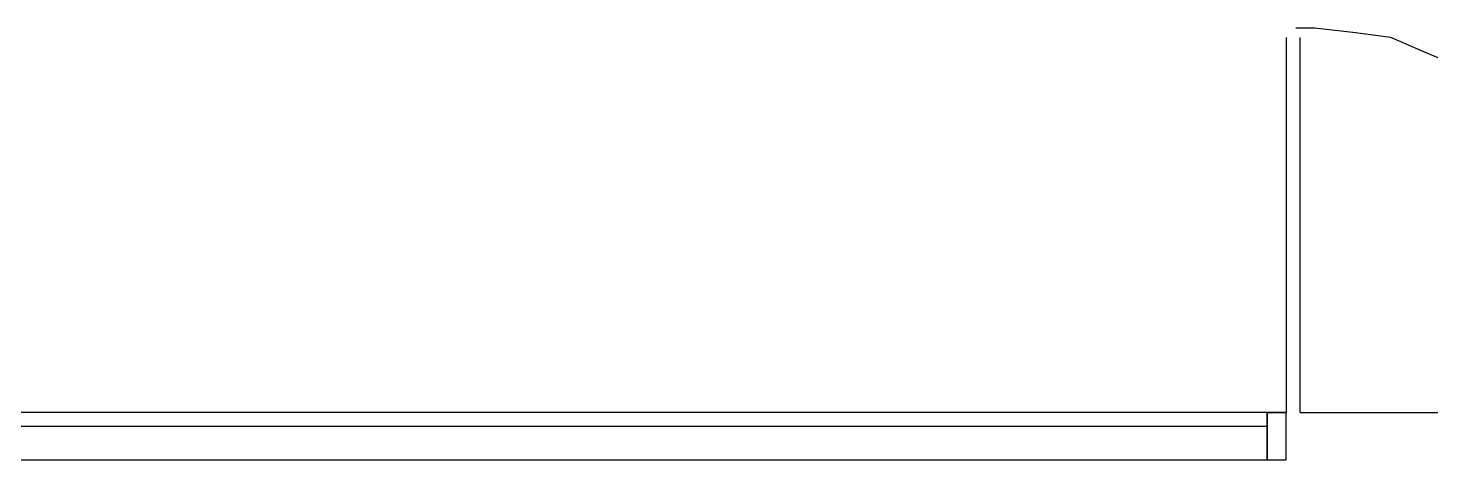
# Model space of a CAD drawing. Header units: millimetres. Extents: x 5 to 415, y 48 to 251.
# Drawn here: x 250.03 to 255.24, y 224.54 to 226.15 of the extents above; entities that cross this region are included whole.
import ezdxf

# ---------------------------------------------------------------- set-up
doc = ezdxf.new("R2010")
doc.units = ezdxf.units.MM
doc.layers.add('P', color=7, linetype='Continuous')

msp = doc.modelspace()

# ---------------------------------------------------------------- linework, layer by layer
at = {"layer": 'P'}
for points in [[(254.706, 226.113), (254.706, 224.719)], [(254.706, 226.113), (254.706, 224.719)], [(254.811, 226.148), (254.741, 226.148)], [(254.758, 224.719), (254.758, 226.113)], [(254.758, 224.719), (254.758, 226.113)], [(254.953, 226.131), (254.811, 226.148)], [(255.094, 226.113), (254.953, 226.131)], [(255.217, 226.06), (255.094, 226.113)], [(255.341, 226.007), (255.217, 226.06)], [(254.635, 224.719), (249.925, 224.719)], [(254.635, 224.719), (254.706, 224.719)], [(254.635, 224.719), (254.635, 224.543)], [(254.706, 224.719), (254.635, 224.719)], [(254.635, 224.543), (254.635, 224.719)], [(254.706, 224.543), (254.706, 224.719)], [(254.758, 224.719), (257.581, 224.719)], [(254.635, 224.667), (249.925, 224.667)], [(254.635, 224.578), (254.635, 224.667)], [(254.635, 224.667), (254.635, 224.578)], [(254.635, 224.578), (254.635, 224.667)], [(254.635, 224.667), (254.635, 224.578)], [(254.635, 224.667), (254.635, 224.578)], [(249.925, 224.543), (254.635, 224.543)], [(249.925, 224.543), (254.635, 224.543)], [(254.635, 224.543), (254.706, 224.543)]]:
    msp.add_lwpolyline(points, dxfattribs=at)

doc.saveas('drawing.dxf')
